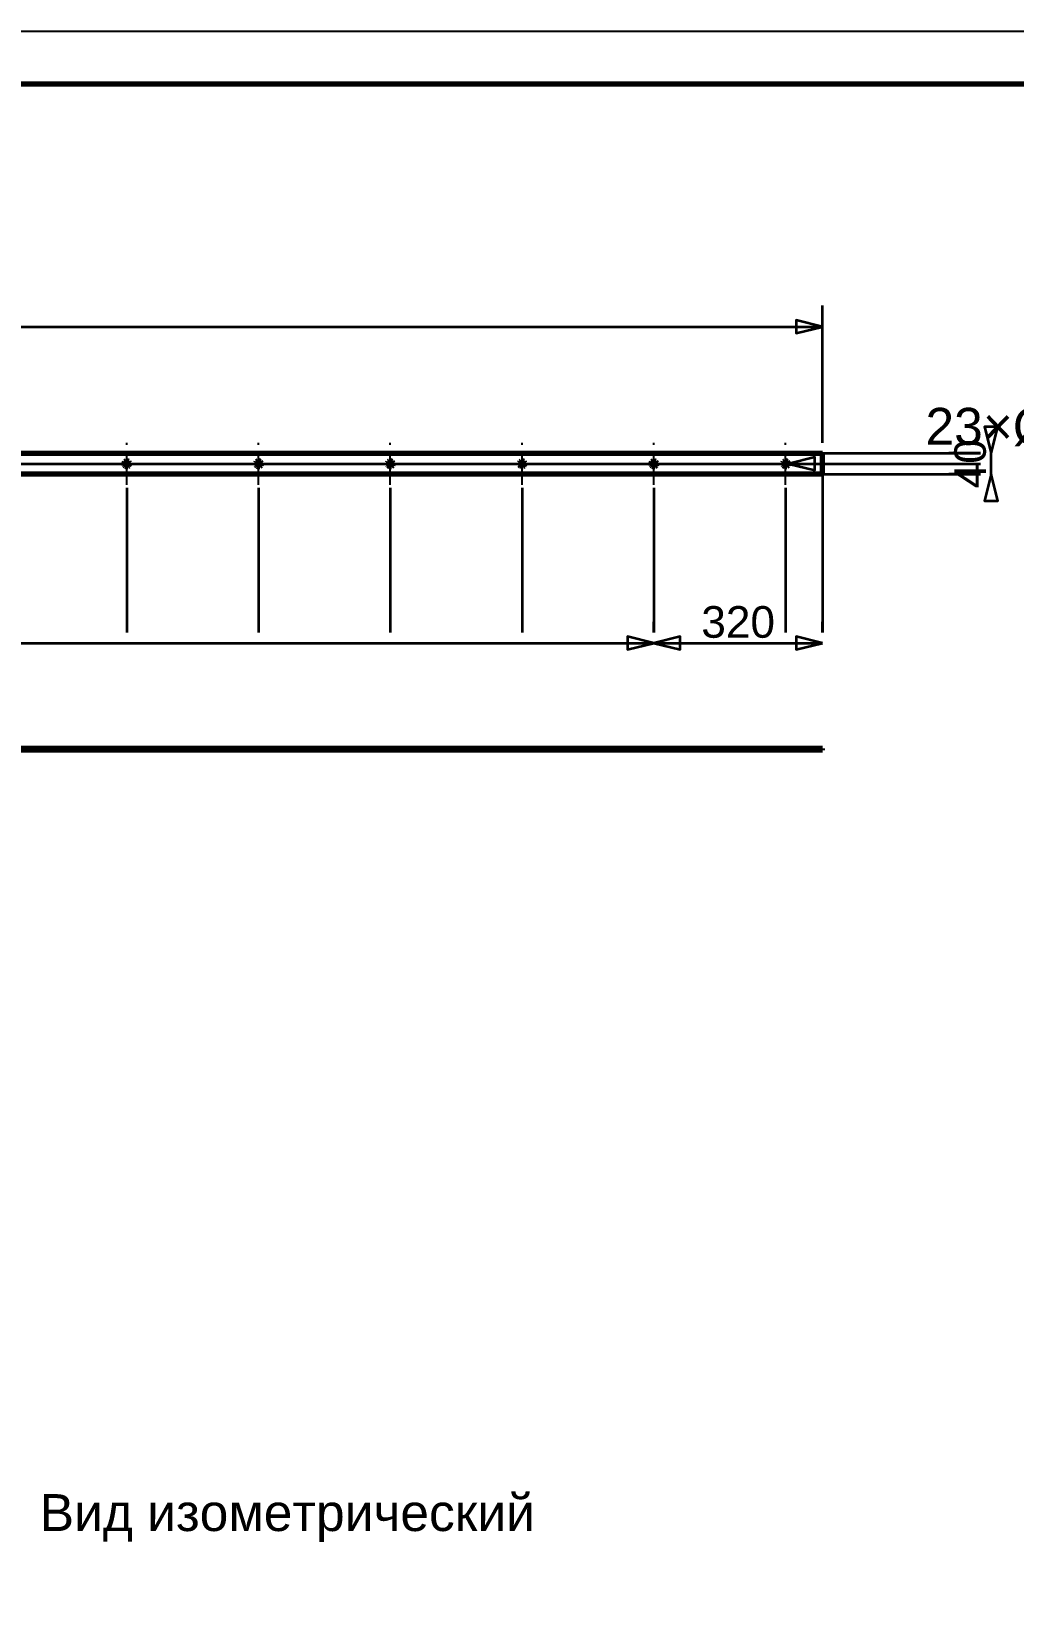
# Model space of a CAD drawing. Header units: millimetres. Extents: x 0 to 420, y 0 to 297.
# Drawn here: x 270 to 363.1, y 147.8 to 297 of the extents above; entities that cross this region are included whole.
import ezdxf
from ezdxf.enums import TextEntityAlignment as Align

# ---------------------------------------------------------------- set-up
doc = ezdxf.new("R2010")
doc.units = ezdxf.units.MM
doc.linetypes.add('CENTER', pattern=[5.08, 3.175, -0.635, 0.635, -0.635])
doc.linetypes.add('DASHED', pattern=[1.524, 1.27, -0.254])
doc.styles.add('GOST', font='Arial')

msp = doc.modelspace()

# ---------------------------------------------------------------- linework, layer by layer
at = {"color": 7, "lineweight": 35}
for p, q in [((345, 258), (345, 271)), ((65, 269), (345, 269)), ((345, 257), (360, 257)), ((360, 257), (357, 257)), ((361, 255), (361, 257)), ((68.78, 256), (360, 256)), ((81.28, 256), (360, 256)), ((93.78, 256), (360, 256)), ((106.28, 256), (360, 256)), ((118.78, 256), (360, 256)), ((131.28, 256), (360, 256)), ((143.78, 256), (360, 256)), ((156.28, 256), (360, 256)), ((168.78, 256), (360, 256)), ((181.28, 256), (360, 256)), ((193.78, 256), (360, 256)), ((206.28, 256), (360, 256)), ((218.78, 256), (360, 256)), ((231.28, 256), (360, 256)), ((243.78, 256), (360, 256)), ((256.27, 256), (360, 256)), ((268.77, 256), (360, 256)), ((281.27, 256), (360, 256)), ((293.77, 256), (360, 256)), ((306.27, 256), (360, 256)), ((318.77, 256), (360, 256)), ((331.27, 256), (360, 256)), ((341.77, 256), (353.77, 256)), ((343.77, 256), (360, 256)), ((353.77, 256), (358.77, 256)), ((279, 253.72), (279, 240)), ((291.5, 253.72), (291.5, 240)), ((304, 253.72), (304, 240)), ((316.5, 253.72), (316.5, 240)), ((329, 253.72), (329, 240)), ((341.5, 253.72), (341.5, 240)), ((345, 255), (345, 240)), ((345, 255), (360, 255)), ((360, 255), (357, 255)), ((329, 240), (329, 241)), ((329, 240), (329, 241)), ((345, 240), (345, 241)), ((79, 239), (329, 239)), ((329, 239), (345, 239))]:
    msp.add_line(p, q, dxfattribs=at)
at = {"color": 1, "lineweight": 70}
for p, q in [((65, 257), (345, 257)), ((345, 255), (345, 257)), ((278.74, 256.09), (278.73, 256)), ((278.73, 256), (278.74, 255.91)), ((278.78, 256.17), (278.74, 256.09)), ((278.74, 255.91), (278.78, 255.83)), ((278.85, 256.23), (278.78, 256.17)), ((278.78, 255.83), (278.85, 255.77)), ((278.93, 256.27), (278.85, 256.23)), ((278.85, 255.77), (278.93, 255.73)), ((279.02, 256.27), (278.93, 256.27)), ((278.93, 255.73), (279.02, 255.73)), ((279.11, 256.25), (279.02, 256.27)), ((279.02, 255.73), (279.11, 255.75)), ((279.19, 256.2), (279.11, 256.25)), ((279.11, 255.75), (279.19, 255.8)), ((279.24, 256.13), (279.19, 256.2)), ((279.19, 255.8), (279.24, 255.87)), ((279.27, 256.05), (279.24, 256.13)), ((279.24, 255.87), (279.27, 255.95)), ((279.27, 255.95), (279.27, 256.05)), ((291.24, 256.09), (291.23, 256)), ((291.23, 256), (291.24, 255.91)), ((291.28, 256.17), (291.24, 256.09)), ((291.24, 255.91), (291.28, 255.83)), ((291.35, 256.23), (291.28, 256.17)), ((291.28, 255.83), (291.35, 255.77)), ((291.43, 256.27), (291.35, 256.23)), ((291.35, 255.77), (291.43, 255.73)), ((291.52, 256.27), (291.43, 256.27)), ((291.43, 255.73), (291.52, 255.73)), ((291.61, 256.25), (291.52, 256.27)), ((291.52, 255.73), (291.61, 255.75)), ((291.69, 256.2), (291.61, 256.25)), ((291.61, 255.75), (291.69, 255.8)), ((291.74, 256.13), (291.69, 256.2)), ((291.69, 255.8), (291.74, 255.87)), ((291.77, 256.05), (291.74, 256.13)), ((291.74, 255.87), (291.77, 255.95)), ((291.77, 255.95), (291.77, 256.05)), ((303.74, 256.09), (303.73, 256)), ((303.73, 256), (303.74, 255.91)), ((303.78, 256.17), (303.74, 256.09)), ((303.74, 255.91), (303.78, 255.83)), ((303.85, 256.23), (303.78, 256.17)), ((303.78, 255.83), (303.85, 255.77)), ((303.93, 256.27), (303.85, 256.23)), ((303.85, 255.77), (303.93, 255.73)), ((304.02, 256.27), (303.93, 256.27)), ((303.93, 255.73), (304.02, 255.73)), ((304.11, 256.25), (304.02, 256.27)), ((304.02, 255.73), (304.11, 255.75)), ((304.19, 256.2), (304.11, 256.25)), ((304.11, 255.75), (304.19, 255.8)), ((304.24, 256.13), (304.19, 256.2)), ((304.19, 255.8), (304.24, 255.87)), ((304.27, 256.05), (304.24, 256.13)), ((304.24, 255.87), (304.27, 255.95)), ((304.27, 255.95), (304.27, 256.05)), ((316.24, 256.09), (316.23, 256)), ((316.23, 256), (316.24, 255.91)), ((316.28, 256.17), (316.24, 256.09)), ((316.24, 255.91), (316.28, 255.83)), ((316.35, 256.23), (316.28, 256.17)), ((316.28, 255.83), (316.35, 255.77)), ((316.43, 256.27), (316.35, 256.23)), ((316.35, 255.77), (316.43, 255.73)), ((316.52, 256.27), (316.43, 256.27)), ((316.43, 255.73), (316.52, 255.73)), ((316.61, 256.25), (316.52, 256.27)), ((316.52, 255.73), (316.61, 255.75)), ((316.69, 256.2), (316.61, 256.25)), ((316.61, 255.75), (316.69, 255.8)), ((316.74, 256.13), (316.69, 256.2)), ((316.69, 255.8), (316.74, 255.87)), ((316.77, 256.05), (316.74, 256.13)), ((316.74, 255.87), (316.77, 255.95)), ((316.77, 255.95), (316.77, 256.05)), ((328.74, 256.09), (328.73, 256)), ((328.73, 256), (328.74, 255.91)), ((328.78, 256.17), (328.74, 256.09)), ((328.74, 255.91), (328.78, 255.83)), ((328.85, 256.23), (328.78, 256.17)), ((328.78, 255.83), (328.85, 255.77)), ((328.93, 256.27), (328.85, 256.23)), ((328.85, 255.77), (328.93, 255.73)), ((329.02, 256.27), (328.93, 256.27)), ((328.93, 255.73), (329.02, 255.73)), ((329.11, 256.25), (329.02, 256.27)), ((329.02, 255.73), (329.11, 255.75)), ((329.19, 256.2), (329.11, 256.25)), ((329.11, 255.75), (329.19, 255.8)), ((329.24, 256.13), (329.19, 256.2)), ((329.19, 255.8), (329.24, 255.87)), ((329.27, 256.05), (329.24, 256.13)), ((329.24, 255.87), (329.27, 255.95)), ((329.27, 255.95), (329.27, 256.05)), ((341.24, 256.09), (341.23, 256)), ((341.23, 256), (341.24, 255.91)), ((341.28, 256.17), (341.24, 256.09)), ((341.24, 255.91), (341.28, 255.83)), ((341.35, 256.23), (341.28, 256.17)), ((341.28, 255.83), (341.35, 255.77)), ((341.43, 256.27), (341.35, 256.23)), ((341.35, 255.77), (341.43, 255.73)), ((341.52, 256.27), (341.43, 256.27)), ((341.43, 255.73), (341.52, 255.73)), ((341.61, 256.25), (341.52, 256.27)), ((341.52, 255.73), (341.61, 255.75)), ((341.69, 256.2), (341.61, 256.25)), ((341.61, 255.75), (341.69, 255.8)), ((341.74, 256.13), (341.69, 256.2)), ((341.69, 255.8), (341.74, 255.87)), ((341.77, 256.05), (341.74, 256.13)), ((341.74, 255.87), (341.77, 255.95)), ((341.77, 255.95), (341.77, 256.05)), ((345, 255), (65, 255)), ((345, 229), (65, 229)), ((345, 228.85), (65, 228.85)), ((345, 228.85), (345, 229))]:
    msp.add_line(p, q, dxfattribs=at)
at = {"color": 5, "linetype": 'DASHED', "lineweight": 35}
for p, q in [((65, 257), (345, 257)), ((345, 257), (345, 255)), ((278.73, 256), (278.74, 256.09)), ((278.74, 255.91), (278.73, 256)), ((278.74, 256.09), (278.78, 256.17)), ((278.78, 255.83), (278.74, 255.91)), ((278.78, 256.17), (278.85, 256.23)), ((278.85, 255.77), (278.78, 255.83)), ((278.85, 256.23), (278.93, 256.27)), ((278.93, 255.73), (278.85, 255.77)), ((278.93, 256.27), (279.02, 256.27)), ((279.02, 255.73), (278.93, 255.73)), ((279.02, 256.27), (279.11, 256.25)), ((279.11, 255.75), (279.02, 255.73)), ((279.11, 256.25), (279.19, 256.2)), ((279.19, 255.8), (279.11, 255.75)), ((279.19, 256.2), (279.24, 256.13)), ((279.24, 255.87), (279.19, 255.8)), ((279.24, 256.13), (279.27, 256.05)), ((279.27, 255.95), (279.24, 255.87)), ((279.27, 256.05), (279.27, 255.95)), ((291.23, 256), (291.24, 256.09)), ((291.24, 255.91), (291.23, 256)), ((291.24, 256.09), (291.28, 256.17)), ((291.28, 255.83), (291.24, 255.91)), ((291.28, 256.17), (291.35, 256.23)), ((291.35, 255.77), (291.28, 255.83)), ((291.35, 256.23), (291.43, 256.27)), ((291.43, 255.73), (291.35, 255.77)), ((291.43, 256.27), (291.52, 256.27)), ((291.52, 255.73), (291.43, 255.73)), ((291.52, 256.27), (291.61, 256.25)), ((291.61, 255.75), (291.52, 255.73)), ((291.61, 256.25), (291.69, 256.2)), ((291.69, 255.8), (291.61, 255.75)), ((291.69, 256.2), (291.74, 256.13)), ((291.74, 255.87), (291.69, 255.8)), ((291.74, 256.13), (291.77, 256.05)), ((291.77, 255.95), (291.74, 255.87)), ((291.77, 256.05), (291.77, 255.95)), ((303.73, 256), (303.74, 256.09)), ((303.74, 255.91), (303.73, 256)), ((303.74, 256.09), (303.78, 256.17)), ((303.78, 255.83), (303.74, 255.91)), ((303.78, 256.17), (303.85, 256.23)), ((303.85, 255.77), (303.78, 255.83)), ((303.85, 256.23), (303.93, 256.27)), ((303.93, 255.73), (303.85, 255.77)), ((303.93, 256.27), (304.02, 256.27)), ((304.02, 255.73), (303.93, 255.73)), ((304.02, 256.27), (304.11, 256.25)), ((304.11, 255.75), (304.02, 255.73)), ((304.11, 256.25), (304.19, 256.2)), ((304.19, 255.8), (304.11, 255.75)), ((304.19, 256.2), (304.24, 256.13)), ((304.24, 255.87), (304.19, 255.8)), ((304.24, 256.13), (304.27, 256.05)), ((304.27, 255.95), (304.24, 255.87)), ((304.27, 256.05), (304.27, 255.95)), ((316.23, 256), (316.24, 256.09)), ((316.24, 255.91), (316.23, 256)), ((316.24, 256.09), (316.28, 256.17)), ((316.28, 255.83), (316.24, 255.91)), ((316.28, 256.17), (316.35, 256.23)), ((316.35, 255.77), (316.28, 255.83)), ((316.35, 256.23), (316.43, 256.27)), ((316.43, 255.73), (316.35, 255.77)), ((316.43, 256.27), (316.52, 256.27)), ((316.52, 255.73), (316.43, 255.73)), ((316.52, 256.27), (316.61, 256.25)), ((316.61, 255.75), (316.52, 255.73)), ((316.61, 256.25), (316.69, 256.2)), ((316.69, 255.8), (316.61, 255.75)), ((316.69, 256.2), (316.74, 256.13)), ((316.74, 255.87), (316.69, 255.8)), ((316.74, 256.13), (316.77, 256.05)), ((316.77, 255.95), (316.74, 255.87)), ((316.77, 256.05), (316.77, 255.95)), ((328.73, 256), (328.74, 256.09)), ((328.74, 255.91), (328.73, 256)), ((328.74, 256.09), (328.78, 256.17)), ((328.78, 255.83), (328.74, 255.91)), ((328.78, 256.17), (328.85, 256.23)), ((328.85, 255.77), (328.78, 255.83)), ((328.85, 256.23), (328.93, 256.27)), ((328.93, 255.73), (328.85, 255.77)), ((328.93, 256.27), (329.02, 256.27)), ((329.02, 255.73), (328.93, 255.73)), ((329.02, 256.27), (329.11, 256.25)), ((329.11, 255.75), (329.02, 255.73)), ((329.11, 256.25), (329.19, 256.2)), ((329.19, 255.8), (329.11, 255.75)), ((329.19, 256.2), (329.24, 256.13)), ((329.24, 255.87), (329.19, 255.8)), ((329.24, 256.13), (329.27, 256.05)), ((329.27, 255.95), (329.24, 255.87)), ((329.27, 256.05), (329.27, 255.95)), ((341.23, 256), (341.24, 256.09)), ((341.24, 255.91), (341.23, 256)), ((341.24, 256.09), (341.28, 256.17)), ((341.28, 255.83), (341.24, 255.91)), ((341.28, 256.17), (341.35, 256.23)), ((341.35, 255.77), (341.28, 255.83)), ((341.35, 256.23), (341.43, 256.27)), ((341.43, 255.73), (341.35, 255.77)), ((341.43, 256.27), (341.52, 256.27)), ((341.52, 255.73), (341.43, 255.73)), ((341.52, 256.27), (341.61, 256.25)), ((341.61, 255.75), (341.52, 255.73)), ((341.61, 256.25), (341.69, 256.2)), ((341.69, 255.8), (341.61, 255.75)), ((341.69, 256.2), (341.74, 256.13)), ((341.74, 255.87), (341.69, 255.8)), ((341.74, 256.13), (341.77, 256.05)), ((341.77, 255.95), (341.74, 255.87)), ((341.77, 256.05), (341.77, 255.95)), ((65, 255), (345, 255)), ((65, 229), (345, 229)), ((345, 228.85), (65, 228.85)), ((280.75, 229), (280.73, 229)), ((280.73, 229), (280.73, 229)), ((280.73, 229), (280.73, 229)), ((280.73, 229), (280.75, 229)), ((280.75, 228.85), (280.73, 228.85)), ((280.73, 228.85), (280.73, 228.85)), ((280.73, 228.85), (280.73, 228.85)), ((280.73, 228.85), (280.75, 228.85)), ((280.78, 229), (280.75, 229)), ((280.75, 229), (280.78, 229)), ((280.78, 228.85), (280.75, 228.85)), ((280.75, 228.85), (280.78, 228.85)), ((280.83, 229), (280.78, 229)), ((280.78, 229), (280.83, 229)), ((280.83, 228.85), (280.78, 228.85)), ((280.78, 228.85), (280.83, 228.85)), ((280.88, 229), (280.83, 229)), ((280.83, 229), (280.88, 229)), ((280.88, 228.85), (280.83, 228.85)), ((280.83, 228.85), (280.88, 228.85)), ((280.94, 229), (280.88, 229)), ((280.88, 229), (280.94, 229)), ((280.94, 228.85), (280.88, 228.85)), ((280.88, 228.85), (280.94, 228.85)), ((281, 229), (280.94, 229)), ((280.94, 229), (281, 229)), ((281, 228.85), (280.94, 228.85)), ((280.94, 228.85), (281, 228.85)), ((281.06, 229), (281, 229)), ((281, 229), (281.06, 229)), ((281.06, 228.85), (281, 228.85)), ((281, 228.85), (281.06, 228.85)), ((281.12, 229), (281.06, 229)), ((281.06, 229), (281.12, 229)), ((281.12, 228.85), (281.06, 228.85)), ((281.06, 228.85), (281.12, 228.85)), ((281.17, 229), (281.12, 229)), ((281.12, 229), (281.17, 229)), ((281.17, 228.85), (281.12, 228.85)), ((281.12, 228.85), (281.17, 228.85)), ((281.22, 229), (281.17, 229)), ((281.17, 229), (281.22, 229)), ((281.22, 228.85), (281.17, 228.85)), ((281.17, 228.85), (281.22, 228.85)), ((281.25, 229), (281.22, 229)), ((281.22, 229), (281.25, 229)), ((281.25, 228.85), (281.22, 228.85)), ((281.22, 228.85), (281.25, 228.85)), ((281.27, 229), (281.25, 229)), ((281.25, 229), (281.27, 229)), ((281.27, 228.85), (281.25, 228.85)), ((281.25, 228.85), (281.27, 228.85)), ((281.27, 228.85), (281.27, 229)), ((281.27, 229), (281.27, 229)), ((281.27, 229), (281.27, 229)), ((281.27, 228.85), (281.27, 228.85)), ((281.27, 228.85), (281.27, 228.85)), ((293.25, 229), (293.23, 229)), ((293.23, 229), (293.23, 229)), ((293.23, 229), (293.23, 229)), ((293.23, 229), (293.25, 229)), ((293.25, 228.85), (293.23, 228.85)), ((293.23, 228.85), (293.23, 228.85)), ((293.23, 228.85), (293.23, 228.85)), ((293.23, 228.85), (293.25, 228.85)), ((293.28, 229), (293.25, 229)), ((293.25, 229), (293.28, 229)), ((293.28, 228.85), (293.25, 228.85)), ((293.25, 228.85), (293.28, 228.85)), ((293.33, 229), (293.28, 229)), ((293.28, 229), (293.33, 229)), ((293.33, 228.85), (293.28, 228.85)), ((293.28, 228.85), (293.33, 228.85)), ((293.38, 229), (293.33, 229)), ((293.33, 229), (293.38, 229)), ((293.38, 228.85), (293.33, 228.85)), ((293.33, 228.85), (293.38, 228.85)), ((293.44, 229), (293.38, 229)), ((293.38, 229), (293.44, 229)), ((293.44, 228.85), (293.38, 228.85)), ((293.38, 228.85), (293.44, 228.85)), ((293.5, 229), (293.44, 229)), ((293.44, 229), (293.5, 229)), ((293.5, 228.85), (293.44, 228.85)), ((293.44, 228.85), (293.5, 228.85)), ((293.56, 229), (293.5, 229)), ((293.5, 229), (293.56, 229)), ((293.56, 228.85), (293.5, 228.85)), ((293.5, 228.85), (293.56, 228.85)), ((293.62, 229), (293.56, 229)), ((293.56, 229), (293.62, 229)), ((293.62, 228.85), (293.56, 228.85)), ((293.56, 228.85), (293.62, 228.85)), ((293.67, 229), (293.62, 229)), ((293.62, 229), (293.67, 229)), ((293.67, 228.85), (293.62, 228.85)), ((293.62, 228.85), (293.67, 228.85)), ((293.72, 229), (293.67, 229)), ((293.67, 229), (293.72, 229)), ((293.72, 228.85), (293.67, 228.85)), ((293.67, 228.85), (293.72, 228.85)), ((293.75, 229), (293.72, 229)), ((293.72, 229), (293.75, 229)), ((293.75, 228.85), (293.72, 228.85)), ((293.72, 228.85), (293.75, 228.85)), ((293.77, 229), (293.75, 229)), ((293.75, 229), (293.77, 229)), ((293.77, 228.85), (293.75, 228.85)), ((293.75, 228.85), (293.77, 228.85)), ((293.77, 228.85), (293.77, 229)), ((293.77, 229), (293.77, 229)), ((293.77, 229), (293.77, 229)), ((293.77, 228.85), (293.77, 228.85)), ((293.77, 228.85), (293.77, 228.85)), ((305.75, 229), (305.73, 229)), ((305.73, 229), (305.73, 229)), ((305.73, 229), (305.73, 229)), ((305.73, 229), (305.75, 229)), ((305.75, 228.85), (305.73, 228.85)), ((305.73, 228.85), (305.73, 228.85)), ((305.73, 228.85), (305.73, 228.85)), ((305.73, 228.85), (305.75, 228.85)), ((305.78, 229), (305.75, 229)), ((305.75, 229), (305.78, 229)), ((305.78, 228.85), (305.75, 228.85)), ((305.75, 228.85), (305.78, 228.85)), ((305.83, 229), (305.78, 229)), ((305.78, 229), (305.83, 229)), ((305.83, 228.85), (305.78, 228.85)), ((305.78, 228.85), (305.83, 228.85)), ((305.88, 229), (305.83, 229)), ((305.83, 229), (305.88, 229)), ((305.88, 228.85), (305.83, 228.85)), ((305.83, 228.85), (305.88, 228.85)), ((305.94, 229), (305.88, 229)), ((305.88, 229), (305.94, 229)), ((305.94, 228.85), (305.88, 228.85)), ((305.88, 228.85), (305.94, 228.85)), ((306, 229), (305.94, 229)), ((305.94, 229), (306, 229)), ((306, 228.85), (305.94, 228.85)), ((305.94, 228.85), (306, 228.85)), ((306.06, 229), (306, 229)), ((306, 229), (306.06, 229)), ((306.06, 228.85), (306, 228.85)), ((306, 228.85), (306.06, 228.85)), ((306.12, 229), (306.06, 229)), ((306.06, 229), (306.12, 229)), ((306.12, 228.85), (306.06, 228.85)), ((306.06, 228.85), (306.12, 228.85)), ((306.17, 229), (306.12, 229)), ((306.12, 229), (306.17, 229)), ((306.17, 228.85), (306.12, 228.85)), ((306.12, 228.85), (306.17, 228.85)), ((306.22, 229), (306.17, 229)), ((306.17, 229), (306.22, 229)), ((306.22, 228.85), (306.17, 228.85)), ((306.17, 228.85), (306.22, 228.85)), ((306.25, 229), (306.22, 229)), ((306.22, 229), (306.25, 229)), ((306.25, 228.85), (306.22, 228.85)), ((306.22, 228.85), (306.25, 228.85)), ((306.27, 229), (306.25, 229)), ((306.25, 229), (306.27, 229)), ((306.27, 228.85), (306.25, 228.85)), ((306.25, 228.85), (306.27, 228.85)), ((306.27, 228.85), (306.27, 229)), ((306.27, 229), (306.27, 229)), ((306.27, 229), (306.27, 229)), ((306.27, 228.85), (306.27, 228.85)), ((306.27, 228.85), (306.27, 228.85)), ((318.25, 229), (318.23, 229)), ((318.23, 229), (318.23, 229)), ((318.23, 229), (318.23, 229)), ((318.23, 229), (318.25, 229)), ((318.25, 228.85), (318.23, 228.85)), ((318.23, 228.85), (318.23, 228.85)), ((318.23, 228.85), (318.23, 228.85)), ((318.23, 228.85), (318.25, 228.85)), ((318.28, 229), (318.25, 229)), ((318.25, 229), (318.28, 229)), ((318.28, 228.85), (318.25, 228.85)), ((318.25, 228.85), (318.28, 228.85)), ((318.33, 229), (318.28, 229)), ((318.28, 229), (318.33, 229)), ((318.33, 228.85), (318.28, 228.85)), ((318.28, 228.85), (318.33, 228.85)), ((318.38, 229), (318.33, 229)), ((318.33, 229), (318.38, 229)), ((318.38, 228.85), (318.33, 228.85)), ((318.33, 228.85), (318.38, 228.85)), ((318.44, 229), (318.38, 229)), ((318.38, 229), (318.44, 229)), ((318.44, 228.85), (318.38, 228.85)), ((318.38, 228.85), (318.44, 228.85)), ((318.5, 229), (318.44, 229)), ((318.44, 229), (318.5, 229)), ((318.5, 228.85), (318.44, 228.85)), ((318.44, 228.85), (318.5, 228.85)), ((318.56, 229), (318.5, 229)), ((318.5, 229), (318.56, 229)), ((318.56, 228.85), (318.5, 228.85)), ((318.5, 228.85), (318.56, 228.85)), ((318.62, 229), (318.56, 229)), ((318.56, 229), (318.62, 229)), ((318.62, 228.85), (318.56, 228.85)), ((318.56, 228.85), (318.62, 228.85)), ((318.67, 229), (318.62, 229)), ((318.62, 229), (318.67, 229)), ((318.67, 228.85), (318.62, 228.85)), ((318.62, 228.85), (318.67, 228.85)), ((318.72, 229), (318.67, 229)), ((318.67, 229), (318.72, 229)), ((318.72, 228.85), (318.67, 228.85)), ((318.67, 228.85), (318.72, 228.85)), ((318.75, 229), (318.72, 229)), ((318.72, 229), (318.75, 229)), ((318.75, 228.85), (318.72, 228.85)), ((318.72, 228.85), (318.75, 228.85)), ((318.77, 229), (318.75, 229)), ((318.75, 229), (318.77, 229)), ((318.77, 228.85), (318.75, 228.85)), ((318.75, 228.85), (318.77, 228.85)), ((318.77, 228.85), (318.77, 229)), ((318.77, 229), (318.77, 229)), ((318.77, 229), (318.77, 229)), ((318.77, 228.85), (318.77, 228.85)), ((318.77, 228.85), (318.77, 228.85)), ((330.75, 229), (330.73, 229)), ((330.73, 229), (330.73, 229)), ((330.73, 229), (330.73, 229)), ((330.73, 229), (330.75, 229)), ((330.75, 228.85), (330.73, 228.85)), ((330.73, 228.85), (330.73, 228.85)), ((330.73, 228.85), (330.73, 228.85)), ((330.73, 228.85), (330.75, 228.85)), ((330.78, 229), (330.75, 229)), ((330.75, 229), (330.78, 229)), ((330.78, 228.85), (330.75, 228.85)), ((330.75, 228.85), (330.78, 228.85)), ((330.83, 229), (330.78, 229)), ((330.78, 229), (330.83, 229)), ((330.83, 228.85), (330.78, 228.85)), ((330.78, 228.85), (330.83, 228.85)), ((330.88, 229), (330.83, 229)), ((330.83, 229), (330.88, 229)), ((330.88, 228.85), (330.83, 228.85)), ((330.83, 228.85), (330.88, 228.85)), ((330.94, 229), (330.88, 229)), ((330.88, 229), (330.94, 229)), ((330.94, 228.85), (330.88, 228.85)), ((330.88, 228.85), (330.94, 228.85)), ((331, 229), (330.94, 229)), ((330.94, 229), (331, 229)), ((331, 228.85), (330.94, 228.85)), ((330.94, 228.85), (331, 228.85)), ((331.06, 229), (331, 229)), ((331, 229), (331.06, 229)), ((331.06, 228.85), (331, 228.85)), ((331, 228.85), (331.06, 228.85)), ((331.12, 229), (331.06, 229)), ((331.06, 229), (331.12, 229)), ((331.12, 228.85), (331.06, 228.85)), ((331.06, 228.85), (331.12, 228.85)), ((331.17, 229), (331.12, 229)), ((331.12, 229), (331.17, 229)), ((331.17, 228.85), (331.12, 228.85)), ((331.12, 228.85), (331.17, 228.85)), ((331.22, 229), (331.17, 229)), ((331.17, 229), (331.22, 229)), ((331.22, 228.85), (331.17, 228.85)), ((331.17, 228.85), (331.22, 228.85)), ((331.25, 229), (331.22, 229)), ((331.22, 229), (331.25, 229)), ((331.25, 228.85), (331.22, 228.85)), ((331.22, 228.85), (331.25, 228.85)), ((331.27, 229), (331.25, 229)), ((331.25, 229), (331.27, 229)), ((331.27, 228.85), (331.25, 228.85)), ((331.25, 228.85), (331.27, 228.85)), ((331.27, 228.85), (331.27, 229)), ((331.27, 229), (331.27, 229)), ((331.27, 229), (331.27, 229)), ((331.27, 228.85), (331.27, 228.85)), ((331.27, 228.85), (331.27, 228.85)), ((343.25, 229), (343.23, 229)), ((343.23, 229), (343.23, 229)), ((343.23, 229), (343.23, 229)), ((343.23, 229), (343.25, 229)), ((343.25, 228.85), (343.23, 228.85)), ((343.23, 228.85), (343.23, 228.85)), ((343.23, 228.85), (343.23, 228.85)), ((343.23, 228.85), (343.25, 228.85)), ((343.28, 229), (343.25, 229)), ((343.25, 229), (343.28, 229)), ((343.28, 228.85), (343.25, 228.85)), ((343.25, 228.85), (343.28, 228.85)), ((343.33, 229), (343.28, 229)), ((343.28, 229), (343.33, 229)), ((343.33, 228.85), (343.28, 228.85)), ((343.28, 228.85), (343.33, 228.85)), ((343.38, 229), (343.33, 229)), ((343.33, 229), (343.38, 229)), ((343.38, 228.85), (343.33, 228.85)), ((343.33, 228.85), (343.38, 228.85)), ((343.44, 229), (343.38, 229)), ((343.38, 229), (343.44, 229)), ((343.44, 228.85), (343.38, 228.85)), ((343.38, 228.85), (343.44, 228.85)), ((343.5, 229), (343.44, 229)), ((343.44, 229), (343.5, 229)), ((343.5, 228.85), (343.44, 228.85)), ((343.44, 228.85), (343.5, 228.85)), ((343.56, 229), (343.5, 229)), ((343.5, 229), (343.56, 229)), ((343.56, 228.85), (343.5, 228.85)), ((343.5, 228.85), (343.56, 228.85)), ((343.62, 229), (343.56, 229)), ((343.56, 229), (343.62, 229)), ((343.62, 228.85), (343.56, 228.85)), ((343.56, 228.85), (343.62, 228.85)), ((343.67, 229), (343.62, 229)), ((343.62, 229), (343.67, 229)), ((343.67, 228.85), (343.62, 228.85)), ((343.62, 228.85), (343.67, 228.85)), ((343.72, 229), (343.67, 229)), ((343.67, 229), (343.72, 229)), ((343.72, 228.85), (343.67, 228.85)), ((343.67, 228.85), (343.72, 228.85)), ((343.75, 229), (343.72, 229)), ((343.72, 229), (343.75, 229)), ((343.75, 228.85), (343.72, 228.85)), ((343.72, 228.85), (343.75, 228.85)), ((343.77, 229), (343.75, 229)), ((343.75, 229), (343.77, 229)), ((343.77, 228.85), (343.75, 228.85)), ((343.75, 228.85), (343.77, 228.85)), ((343.77, 228.85), (343.77, 229)), ((343.77, 229), (343.77, 229)), ((343.77, 229), (343.77, 229)), ((343.77, 228.85), (343.77, 228.85)), ((343.77, 228.85), (343.77, 228.85)), ((345, 229), (345, 228.85))]:
    msp.add_line(p, q, dxfattribs=at)
at = {"color": 4, "linetype": 'CENTER', "lineweight": 25}
for p, q in [((279, 254), (279, 258)), ((291.5, 254), (291.5, 258)), ((304, 254), (304, 258)), ((316.5, 254), (316.5, 258)), ((329, 254), (329, 258)), ((341.5, 254), (341.5, 258)), ((277, 256), (281, 256)), ((289.5, 256), (293.5, 256)), ((302, 256), (306, 256)), ((314.5, 256), (318.5, 256)), ((327, 256), (331, 256)), ((339.5, 256), (343.5, 256))]:
    msp.add_line(p, q, dxfattribs=at)
at = {"color": 7, "lineweight": 25}
msp.add_lwpolyline([(0, 0), (420, 0), (420, 297), (0, 297)], close=True, dxfattribs=at)
at = {"color": 7, "lineweight": 70}
msp.add_lwpolyline([(20, 5), (415, 5), (415, 292), (20, 292)], close=True, dxfattribs=at)
at = {"color": 7, "lineweight": 35}
for points in [[(345, 269), (342.5, 269.62), (342.5, 268.38)], [(361, 257), (361.62, 259.5), (360.38, 259.5)], [(341.77, 256), (344.27, 255.38), (344.27, 256.62)], [(361, 255), (360.38, 252.5), (361.62, 252.5)], [(329, 239), (326.5, 239.62), (326.5, 238.38)], [(329, 239), (331.5, 238.38), (331.5, 239.62)], [(345, 239), (342.5, 239.62), (342.5, 238.38)]]:
    msp.add_lwpolyline(points, close=True, dxfattribs=at)

# ---------------------------------------------------------------- texts
at = {"color": 7, "style": 'GOST'}
msp.add_text('23×Ø11', height=3.5, dxfattribs=at).set_placement((354.77, 257.8))
msp.add_text('40', height=3, rotation=90, dxfattribs=at).set_placement((359, 256), align=Align.MIDDLE)
msp.add_text('320', height=3, dxfattribs=at).set_placement((337, 241), align=Align.MIDDLE)
at = {"color": 3, "style": 'GOST'}
msp.add_text('Вид изометрический', height=3.5, dxfattribs=at).set_placement((270.74, 154.78))

doc.saveas('drawing.dxf')
